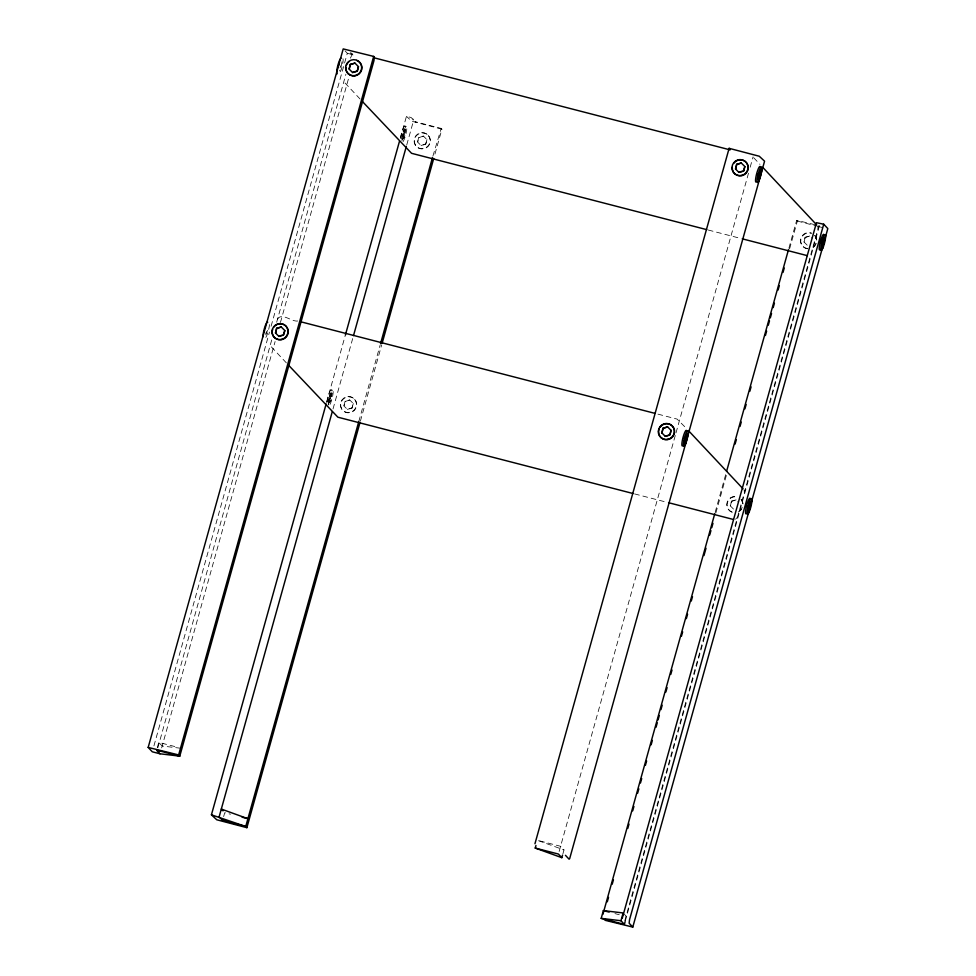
<?xml version="1.0" encoding="UTF-8"?>
<svg xmlns="http://www.w3.org/2000/svg" width="976" height="976" viewBox="0 0 976 976"><rect width="100%" height="100%" fill="white"/><g stroke="black" fill="none" stroke-linecap="round" stroke-linejoin="round"><path stroke-width="0.73" stroke-dasharray="4.88 3.66" d="M327.887 402.344L327.936 399.428L330.449 393.145L331.999 393.548L330.657 401.063L329.424 402.746L327.887 402.344L329.107 400.672L330.449 393.145M329.424 402.746L329.485 399.818L331.999 393.548M341.99 61.769L340.636 69.296L339.416 70.967M401.563 138.47L402.905 130.943L404.125 129.259L405.674 129.662L405.613 132.577L404.332 137.189L403.1 138.86L401.563 138.47L404.076 132.187L404.125 129.259M403.1 138.86L404.442 131.333L405.674 129.662M153.915 745.92L269.461 332.096M271.096 326.228L347.31 53.277L343.21 48.91M157.319 747.567L158.759 742.382L177.595 747.262M157.868 747.701L272.231 338.099M276.659 322.239L345.907 74.213M350.396 58.157L352.726 53.265M161.65 747.921L275.11 341.527M280.441 322.458L348.847 77.446M326.557 402.466L345.394 334.963M400.306 138.324L406.455 116.315L411.091 117.51L416.24 122.427L414.946 121.634L441.225 128.429L441.908 129.161L434.125 157.038M333.023 408.968L352.69 338.55M406.76 144.887L413.312 121.414L413.019 118.987M223.638 816.583L224.724 812.703L230.519 814.204M343.833 405.845L345.114 401.234L349.725 399.965L353.275 403.539L351.994 408.139L347.383 409.408L344.064 406.089L345.114 401.234M417.508 141.959L418.789 137.36L423.401 136.079L426.951 139.653L425.67 144.253L421.059 145.522L417.74 142.203L418.789 137.36M351.994 408.139L353.275 403.539M425.67 144.253L426.951 139.653M358.802 421.534L380.103 345.248M432.941 155.989L441.225 128.429M360.376 421.181L381.677 344.87M559.138 851.462L675.599 434.344M676.002 432.88L748.543 173.081M750.178 167.213L753.045 156.941M562.908 853.805L563.994 849.925L560.578 846.29L537.398 840.299L563.994 849.925M715.164 512.302L725.815 474.153M788.901 248.221L796.672 220.344L814.899 224.687M715.847 513.022L726.498 474.873M789.572 248.941L797.355 221.064L796.672 220.344M731.475 501.139L730.426 505.983L731.475 501.139L736.087 499.871L738.588 502.359M805.151 237.266L804.102 242.109L805.151 237.266L809.763 235.985L812.264 238.486M624.786 920.771L818.949 225.371M625.177 921.49L819.401 225.846M265.74 334.853L268.254 328.57L266.704 328.18M277.538 319.103C281.869 312.113 291.873 322.117 297.729 321.006M737.466 517.195L735.538 519.232M419.021 137.604L423.401 136.079M425.438 144.009L421.059 145.522M805.383 237.497L809.763 235.985M345.345 401.478L349.725 399.965M351.763 407.895L347.383 409.408M731.707 501.383L736.087 499.871M180.536 748.214L162.175 746.03L158.759 742.382M347.31 53.277L351.946 54.473L353.873 55.949L350.652 52.509L351.214 55.229M441.908 129.161L411.774 121.256L406.455 116.315M797.355 221.064L816.4 225.993M817.864 226.371L823.72 227.884M404.784 126.014L406.321 126.404M402.905 130.943L404.442 131.333M404.076 132.187L405.613 132.577M401.624 135.542L403.161 135.945M402.783 136.786L404.332 137.189M708.283 230.031L740.76 238.437M657.934 414.141L677.124 419.107L686.287 428.281M331.096 389.888L332.645 390.29M329.229 394.816L330.766 395.219M330.388 396.073L331.938 396.463M327.936 399.428L329.485 399.818M329.107 400.672L330.657 401.063M634.607 493.917L667.084 502.323M614.953 913.609L619.296 914.732M803.87 241.865L807.201 245.183M730.194 505.751L733.513 509.069M753.765 157.795L759.962 164.395M428.318 135.457A8.101 7.93 -43.2 0 1 423.438 148.559A8.101 7.93 -43.2 0 1 414.605 138.031A8.101 7.93 -43.2 0 1 428.318 135.457L428.549 135.701A8.101 7.93 -43.2 0 1 423.657 148.803A8.101 7.93 -43.2 0 1 414.837 138.263A8.101 7.93 -43.2 0 1 428.549 135.701M360.059 99.003L344.565 82.484L344.272 80.056M354.642 399.343A8.101 7.93 -43.2 0 1 349.75 412.445A8.101 7.93 -43.2 0 1 340.929 401.905A8.101 7.93 -43.2 0 1 354.642 399.343L354.874 399.587A8.101 7.93 -43.2 0 1 349.981 412.689A8.101 7.93 -43.2 0 1 341.161 402.149A8.101 7.93 -43.2 0 1 354.874 399.587M286.383 362.889L270.889 346.37L270.596 343.942M623.127 912.963L626.543 916.61M817.79 226.042L818.083 228.469M744.115 489.928L744.407 492.355M328.29 405.028A8.101 1.415 -75.5 0 1 330.803 393.218A8.101 1.415 -75.5 0 1 333.109 392.974A8.101 1.415 -75.5 0 1 329.79 404.869M326.899 401.819A8.101 1.415 -75.5 0 1 330.095 391.022A8.101 1.415 -75.5 0 1 331.437 393.682A8.101 1.415 -75.5 0 1 328.241 404.467M269.449 324.581A8.101 1.415 -75.5 0 1 267.351 334.036A8.101 1.415 -75.5 0 1 264.764 337.879M266.424 331.73A8.101 1.415 -75.5 0 1 265.814 333.633M741.004 499.248A8.101 7.93 -43.2 0 1 738.124 511.692M731.976 512.034A8.101 7.93 -43.2 0 1 727.291 501.81A8.101 7.93 -43.2 0 1 737.624 496.906M741.235 499.492A8.101 7.93 -43.2 0 1 742.541 507.374M741.553 509.24A8.101 7.93 -43.2 0 1 738.344 511.936M732.207 512.278A8.101 7.93 -43.2 0 1 727.523 502.054A8.101 7.93 -43.2 0 1 737.856 497.15M814.679 235.362A8.101 7.93 -43.2 0 1 811.8 247.819M807.701 248.575A8.101 7.93 -43.2 0 1 800.662 238.937A8.101 7.93 -43.2 0 1 811.3 233.032M814.911 235.606A8.101 7.93 -43.2 0 1 816.692 241.438M816.217 243.488A8.101 7.93 -43.2 0 1 810.019 248.709M807.933 248.819A8.101 7.93 -43.2 0 1 800.893 239.181A8.101 7.93 -43.2 0 1 811.532 233.264M342.954 58.743A8.101 1.415 -75.5 0 1 342.198 66.209A8.101 1.415 -75.5 0 1 339.221 73.92M340.648 65.807A8.101 1.415 -75.5 0 1 340.099 67.844M401.966 139.934A8.101 1.415 -75.5 0 1 405.113 127.917A8.101 1.415 -75.5 0 1 406.565 130.796A8.101 1.415 -75.5 0 1 402.905 141.801M400.575 137.933A8.101 1.415 -75.5 0 1 403.771 127.148A8.101 1.415 -75.5 0 1 405.113 129.796A8.101 1.415 -75.5 0 1 401.917 140.581"/><path stroke-width="1.46" d="M684.615 440.225L684.554 443.153L685.786 441.469L687.128 433.954L684.237 441.079L685.786 441.469M749.263 501.444L749.214 504.36L750.751 504.763L632.79 927.09L605.425 920.38L603.485 918.904M750.751 504.763L750.812 501.835L749.592 503.518L748.238 511.046L749.47 509.362L747.921 508.972M758.291 176.351L758.23 179.267L760.743 172.984L760.804 170.068L757.913 177.193L759.462 177.595M824.488 237.961L824.427 240.877L822.89 240.486L821.597 245.086L823.146 245.476L821.926 247.16L823.268 239.632L824.488 237.961L822.951 237.558M337.928 67.649L339.209 63.05M148.181 747.421L343.21 48.91L373.674 56.413L374.345 57.145L373.942 60.732L179.779 756.144L160.003 753.789L152.28 751.788L148.181 747.421L178.645 754.936L179.779 756.144L156.599 750.154L160.003 753.789M276.647 328.253L275.598 333.097L276.647 328.253L281.259 326.984L284.809 330.547L283.845 333.999M349.042 68.979L350.323 64.367L354.935 63.098L358.485 66.673L357.204 71.272L352.592 72.541L349.274 69.223L350.323 64.367M283.528 335.158L284.809 330.547M357.204 71.272L358.485 66.673M178.645 754.936L373.674 56.413M359.961 422.645L246.879 827.672L216.745 819.767L211.426 814.826L326.143 403.942M345.394 334.963L399.489 141.264M332.206 411.909L219.149 816.827L222.565 820.462L245.745 826.465L246.879 827.672M353.507 335.61L406.345 146.363M358.802 421.534L245.745 826.465L211.426 814.826M380.506 343.784L432.527 157.453M382.092 343.406L433.71 158.502M534.958 843.74L729.121 148.328L759.255 156.233L764.574 161.174L569.667 858.636L569.093 859.197L565.458 855.318M562.542 855.098L561.822 857.684L535.226 848.059L535.958 845.472M663.009 428.159L661.96 433.002L663.009 428.159L667.621 426.89L671.171 430.453M736.685 164.273L735.636 169.116L736.685 164.273L741.296 163.004L744.847 166.567L743.566 171.178L744.847 166.567M661.728 432.758L665.278 436.333L669.89 435.052L670.951 430.209M670.207 433.905L670.854 431.612M624.372 924.37L601.192 918.367L603.363 910.608L623.127 912.963L620.968 920.734L624.372 924.37L625.104 921.783M602.924 914.28L714.749 513.766M726.632 471.213L788.486 249.685M607.292 901.812L608.524 897.408M612.208 884.207L613.44 879.803M627.775 828.453L629.008 824.049M632.692 810.849L633.924 806.444M637.609 793.244L638.841 788.84M640.476 782.972L641.708 778.567M645.392 765.367L646.624 760.963M651.126 744.822L652.358 740.43M656.043 727.218L657.263 722.826M658.092 719.885L659.312 715.481M660.959 709.613L662.179 705.221M665.876 692.008L667.096 687.604M670.78 674.404L672.013 670M681.431 636.267L682.663 631.862M686.348 618.65L687.58 614.258M691.264 601.045L692.496 596.653M703.964 555.576L706.014 548.231M709.698 535.031L710.931 530.627M711.748 527.699L712.98 523.295M735.099 444.068L736.331 439.664M740.015 426.463L741.248 422.059M744.932 408.859L746.152 404.454M749.849 391.254L751.069 386.85M765.416 335.5L766.636 331.108M768.283 325.228L769.503 320.836M770.32 317.895L771.552 313.491M773.187 307.623L774.419 303.231M778.104 290.018L779.336 285.626M783.02 272.414L784.253 268.022M622.285 918.111L816.448 222.699L823.72 224.212L827.819 228.579L825.354 237.375M823.72 224.212L629.557 919.624L629.142 923.211L632.79 927.09M820.755 242.682L821.402 240.389M748.25 507.813L748.885 505.519M751.191 502.994L824.537 240.316M350.555 64.611L354.935 63.098M356.972 71.028L352.592 72.541M736.917 164.517L741.296 163.004M738.734 172.203L743.346 170.934M740.113 172.13L742.419 171.495M276.879 328.497L281.259 326.984M278.685 336.183L283.296 334.914M280.075 336.11L282.381 335.476M663.241 428.403L667.621 426.89M669.658 434.82L665.278 436.333M157.051 750.629L159.686 750.947M601.192 918.367L620.968 920.734M374.357 57.877L730.133 149.877M759.194 172.593L760.743 172.984M757.974 174.265L759.511 174.667M706.807 229.653L411.555 153.305L362.12 101.199M742.236 238.815L807.189 255.614M300.681 321.763L654.981 413.373M685.518 436.479L687.067 436.87M684.298 438.151L685.835 438.553M747.982 506.044L749.531 506.446M633.131 493.539L337.879 417.191L288.445 365.085M668.56 502.701L733.513 519.5M535.226 848.059L558.406 854.049L561.822 857.684M242.109 817.205L247.904 818.693L221.32 809.067L223.016 810.885M603.363 910.608L609.158 912.109M225.651 821.267L222.101 819.974M735.404 168.885L738.954 172.447M275.366 332.853L278.916 336.427M763.061 167.701L816.753 224.944M729.121 148.328L729.804 149.06M688.348 430.489L743.078 488.83M356.704 60.378A8.101 7.93 -43.2 0 1 361.608 69.93A8.101 7.93 -43.2 0 1 352.409 75.847A8.101 7.93 -43.2 0 1 345.894 67.332M346.37 65.282A8.101 7.93 -43.2 0 1 348.786 61.866M660.032 427.207A8.101 7.93 -43.2 0 1 673.55 427.647A8.101 7.93 -43.2 0 1 667.181 439.712A8.101 7.93 -43.2 0 1 659.056 429.074M682.81 445.69A8.101 1.415 -75.5 0 1 683.066 437.285A8.101 1.415 -75.5 0 1 686.714 431.27M273.67 327.302A8.101 7.93 -43.2 0 1 287.188 327.741A8.101 7.93 -43.2 0 1 280.82 339.807A8.101 7.93 -43.2 0 1 272.694 329.168M263.056 336.744A8.101 1.415 -75.5 0 1 264.838 326.997A8.101 1.415 -75.5 0 1 267.729 322.226M746.054 513.901A8.101 1.415 -75.5 0 1 747.03 504.165A8.101 1.415 -75.5 0 1 750.41 499.163M733.72 163.321A8.101 7.93 -43.2 0 1 746.86 163.175A8.101 7.93 -43.2 0 1 742.236 175.57A8.101 7.93 -43.2 0 1 732.256 167.238M756.034 182.122A8.101 1.415 -75.5 0 1 757.022 172.398A8.101 1.415 -75.5 0 1 760.402 167.384M337.22 73.822A8.101 1.415 -75.5 0 1 337.659 66.136A8.101 1.415 -75.5 0 1 341.088 58.121M820.182 249.697A8.101 1.415 -75.5 0 1 820.157 242.329A8.101 1.415 -75.5 0 1 823.915 234.533M354.971 75.579A8.101 7.93 -43.2 0 0 359.851 62.476A8.101 7.93 -43.2 0 0 346.138 65.038A8.101 7.93 -43.2 0 0 354.971 75.579M667.645 439.371A8.101 7.93 -43.2 0 0 672.537 426.268A8.101 7.93 -43.2 0 0 658.824 428.83A8.101 7.93 -43.2 0 0 667.645 439.371M685.53 443.982A8.101 1.415 -75.5 0 0 688.092 430.928A8.101 1.415 -75.5 0 0 683.895 440.737A8.101 1.415 -75.5 0 0 685.53 443.982M281.283 339.465A8.101 7.93 -43.2 0 0 286.175 326.362A8.101 7.93 -43.2 0 0 272.463 328.924A8.101 7.93 -43.2 0 0 281.283 339.465M749.226 511.875A8.101 1.415 -75.5 0 0 751.788 498.809A8.101 1.415 -75.5 0 0 747.579 508.63A8.101 1.415 -75.5 0 0 749.226 511.875M741.333 175.485A8.101 7.93 -43.2 0 0 746.213 162.382A8.101 7.93 -43.2 0 0 732.5 164.944A8.101 7.93 -43.2 0 0 741.333 175.485M759.206 180.109A8.101 1.415 -75.5 0 0 761.768 167.042A8.101 1.415 -75.5 0 0 757.571 176.863A8.101 1.415 -75.5 0 0 759.206 180.109M822.902 248.002A8.101 1.415 -75.5 0 0 825.464 234.935A8.101 1.415 -75.5 0 0 821.255 244.756A8.101 1.415 -75.5 0 0 822.902 248.002"/></g></svg>
